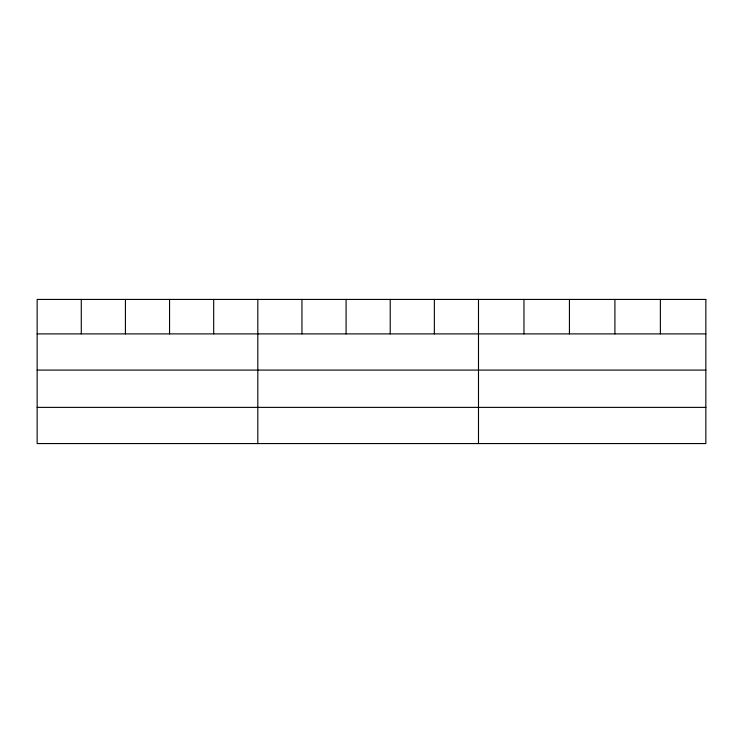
<?xml version="1.0" encoding="UTF-8"?>
<svg xmlns="http://www.w3.org/2000/svg" width="743" height="743" viewBox="0 0 743 743"><rect width="100%" height="100%" fill="white"/><g stroke="black" fill="none" stroke-linecap="round" stroke-linejoin="round"><path stroke-width="1.11" d="M37.15 333.895L705.85 333.895M37.15 370.088L705.85 370.088M37.15 407.378L705.85 407.378M660.378 299.429L660.378 333.895M614.907 299.429L614.907 333.895M569.435 299.429L569.435 333.895M523.964 299.429L523.964 333.895M478.492 299.429L478.492 443.571M434.358 299.429L434.358 333.895M390.224 299.429L390.224 333.895M346.089 299.429L346.089 333.895M301.955 299.429L301.955 333.895M257.821 299.429L257.821 443.571M213.687 299.429L213.687 333.895M169.553 299.429L169.553 333.895M125.418 299.429L125.418 333.895M81.284 299.429L81.284 333.895M705.85 299.429L37.15 299.429L37.15 443.571L705.85 443.571L705.85 299.429"/></g></svg>
